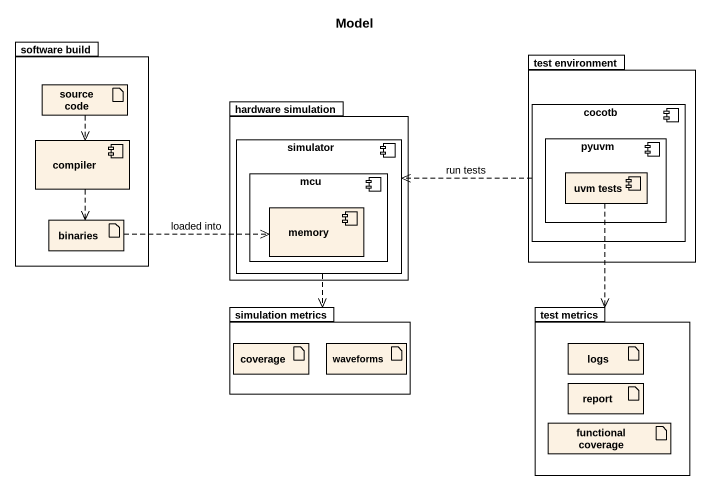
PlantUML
@startuml
title Model
package "software build" as software_build {
  artifact "source code" as source_code
  component compiler
  artifact binaries
}
package "test environment" as test_environment {
  component cocotb {
    component pyuvm {
      component "uvm tests" as uvm_tests
    }
  }
}
package "hardware simulation" as hardware_simulation {
  component simulator {
    component mcu {
      component memory
    }
  }
}
package "simulation metrics" as simulation_metrics {
  artifact coverage
  artifact waveforms
}
package "test metrics" as test_metrics {
  artifact logs
  artifact report
  artifact "functional coverage" as functional_coverage
}
source_code ..> compiler
cocotb .left.> simulator : run tests
compiler ..> binaries
simulator ..> simulation_metrics
uvm_tests ..> test_metrics
binaries .right.> memory : loaded into
@enduml
